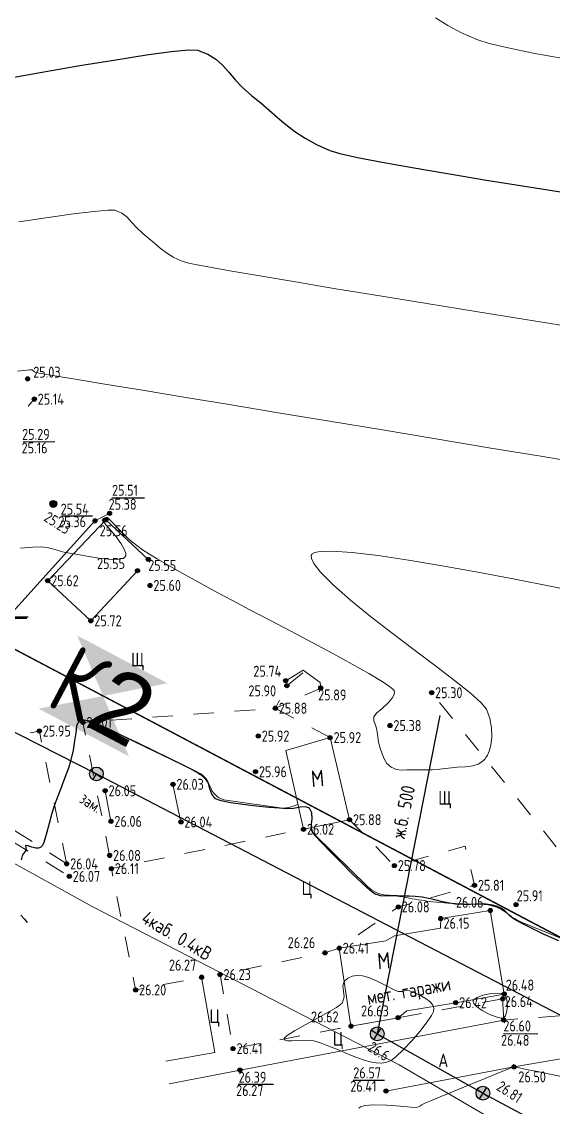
# Model space of a CAD drawing. Header units: metres. Extents: x -149473 to 83396, y -14167 to 104709.
# Drawn here: x -4705.49 to -4686.14, y 42575.93 to 42615.42 of the extents above; entities that cross this region are included whole.
import ezdxf

# ---------------------------------------------------------------- set-up
doc = ezdxf.new("R2010")
doc.units = ezdxf.units.M
doc.linetypes.add('g5_01_5x1_5', pattern=[1.5, 0.75, -0.75])
doc.linetypes.add('осеваяX2', pattern=[4, 2.5, -0.5, 0.5, -0.5])
for name, color, linetype, transparency in [('02_Сетка', 7, 'Continuous', 0.6), ('03_Здания и строения', 7, 'Continuous', 0.6), ('06_Инженерно-технические сооружения', 7, 'Continuous', 0.6), ('10_Границы покрытий и угодий', 7, 'Continuous', 0.6), ('14_Ограждения', 7, 'Continuous', 0.6), ('19_Горизонтали', 7, 'Continuous', 0.6), ('30_Канализация', 7, 'Continuous', 0.6), ('32_Теплосеть', 7, 'Continuous', 0.6), ('37_Кабель низкого напряжения', 7, 'Continuous', 0.6), ('44_Крышки колодцев', 7, 'Continuous', 0.6), ('45_Номера колодцев', 7, 'Continuous', 0.6), ('61_Отметки высоты поверхности', 7, 'Continuous', 0.6)]:
    doc.layers.add(name, color=color, linetype=linetype, transparency=transparency)
doc.layers.add('Viewport2ForCustomObjects_0', color=7, linetype='Continuous')
for name, color, linetype, lineweight in [('Сети_Горизонтали.Вспомогательные', 1, 'Continuous', 9), ('Сети_Горизонтали.Основные', 1, 'Continuous', 30), ('Сети_К2', 40, 'Continuous', 30), ('Сети_К2.Метки', 40, 'Continuous', 30), ('Сети_Трасса', 1, 'осеваяX2', 30)]:
    doc.layers.add(name, color=color, linetype=linetype, lineweight=lineweight)
doc.styles.add('CustomTextStyle134', font='GOST_0.TTF', dxfattribs={"height": 5})
doc.styles.add('CustomTextStyle135', font='arial.ttf', dxfattribs={"height": 5})
doc.styles.add('LIKE11', font='GOST_0.TTF')
doc.styles.add('LIKE14', font='GOST_0.TTF')
doc.styles.add('LIKE17', font='GOST_0.TTF')
doc.styles.add('LIKE32', font='GOST_0.TTF')
doc.styles.add('Line_GUGK', font='GOST_0.TTF')
doc.linetypes.add('g5_119_3', pattern='A,4,-1,[31,GUGK_2005.shx,S=0.1,R=0,X=0,Y=0],4,[31,GUGK_2005.shx,S=0.1,R=180,X=0,Y=0],-1', length=10)
doc.linetypes.add('g5_122_k', pattern='A,1,-1,1.5,-0.4,["К",Line_GUGK,S=1,R=0,X=0,Y=-0.5],-1.5,1.5,-1,4,-1,4,-1,3', length=20.9)
doc.linetypes.add('g5_122_kl', pattern='A,1,-1,1.5,-0.4,["Кл",Line_GUGK,S=1,R=0,X=0,Y=-0.5],-2.4,1.5,-1,4,-1,4,-1,3', length=21.8)
doc.linetypes.add('g5_122_t', pattern='A,1,-1,1.5,-0.4,["Т",Line_GUGK,S=1,R=0,X=0,Y=-0.5],-1.5,1.5,-1,4,-1,4,-1,3', length=20.9)
doc.linetypes.add('g5_474_1a', pattern='A,1,-0.25,[28,GUGK_2005.shx,S=1,R=0,X=0,Y=0],-0.25,1', length=2.5)

# ---------------------------------------------------------------- blocks, each defined once
blk = doc.blocks.new('g5_122_7')
h = blk.add_hatch(color=0)
edge = h.paths.add_edge_path()
edge.add_arc((0, 0), 0.25, 0, 360)
at = {"color": 0}
blk.add_circle((0, 0), 0.25, dxfattribs=at)
blk = doc.blocks.new('g5_117kb')
h = blk.add_hatch(color=255)
h.paths.add_polyline_path([(0.037, 0.037), (0.461, 0.037, 0.367426), (0.037, 0.461)])
h.paths.add_polyline_path([(-0.038, 0.461, 0.367426), (-0.461, 0.037), (-0.038, 0.037)])
h.paths.add_polyline_path([(-0.038, -0.038), (-0.461, -0.038, 0.367426), (-0.038, -0.461)])
h.paths.add_polyline_path([(0.037, -0.461, 0.367426), (0.461, -0.038), (0.037, -0.038)])
at = {"color": 0}
for points in [[(-0.5, 0), (0.5, 0)], [(0, 0.5), (0, -0.5)]]:
    blk.add_lwpolyline(points, dxfattribs=at)
blk.add_circle((0, 0), 0.5, dxfattribs=at)
blk = doc.blocks.new('g5_117t')
h = blk.add_hatch(color=255)
h.paths.add_polyline_path([(-0.038, -0.038), (-0.461, -0.038, 0.367426), (-0.038, -0.461)])
h.paths.add_polyline_path([(0.037, -0.461, 0.367426), (0.461, -0.038), (0.037, -0.038)])
h.paths.add_polyline_path([(0.461, 0.037, 0.921954), (-0.461, 0.037)])
at = {"color": 0}
for points in [[(-0.5, 0), (0.5, 0)], [(0, -0.5), (0, 0)]]:
    blk.add_lwpolyline(points, dxfattribs=at)
blk.add_circle((0, 0), 0.5, dxfattribs=at)
blk = doc.blocks.new('g5_012')
at = {"color": 92}
for points in [[(0, -1.5), (0, 1.5)], [(-1.5, 0), (1.5, 0)]]:
    blk.add_lwpolyline(points, dxfattribs=at)
blk = doc.blocks.new('g5_330')
blk.add_hatch(color=0).paths.add_polyline_path([(0.15, 0, 1), (-0.15, 0, 1)])
at = {"color": 0}
blk.add_circle((0, 0), 0.15, dxfattribs=at)
blk = doc.blocks.new('CustomObjectsInViewport2_0')
at = {"layer": 'Сети_Горизонтали.Вспомогательные', "color": 42, "flags": 128}
for points, elevation in [([(2723.282, 1599.943), (2724.193, 1599.383), (2725.19, 1598.852), (2726.29, 1598.358), (2727.197, 1598.07), (2728.589, 1597.739), (2730.403, 1597.37), (2732.578, 1596.971)], 23.5), ([(2692.967, 1585.09), (2695.092, 1585.406), (2696.936, 1585.664), (2698.416, 1585.85), (2699.448, 1585.95), (2699.948, 1585.948), (2700.468, 1585.73), (2700.844, 1585.432), (2701.163, 1585.072), (2701.515, 1584.671), (2701.987, 1584.246), (2702.428, 1583.886), (2702.839, 1583.527), (2703.257, 1583.173), (2703.716, 1582.831), (2704.25, 1582.504), (2704.895, 1582.199), (2705.439, 1582.063), (2706.6, 1581.836), (2708.308, 1581.529), (2710.495, 1581.151), (2713.093, 1580.714), (2716.033, 1580.226), (2719.247, 1579.699), (2722.666, 1579.142), (2726.222, 1578.566), (2729.847, 1577.98), (2733.471, 1577.395)], 24.5), ([(2734.548, 1567.435), (2730.949, 1568.035), (2727.182, 1568.662), (2723.318, 1569.304), (2719.426, 1569.95), (2715.574, 1570.587), (2711.833, 1571.206), (2708.272, 1571.795), (2704.959, 1572.342), (2701.965, 1572.836), (2699.358, 1573.266), (2697.209, 1573.621), (2695.586, 1573.889), (2694.559, 1574.059), (2694.197, 1574.12), (2694.112, 1574.175), (2694.043, 1574.229), (2693.99, 1574.278), (2693.935, 1574.319), (2693.738, 1574.315), (2693.315, 1574.287), (2692.866, 1574.222)], 25), ([(2734.35, 1558.019), (2731.752, 1558.553), (2729.07, 1559.088), (2726.385, 1559.602), (2723.778, 1560.075), (2721.329, 1560.486), (2719.118, 1560.815), (2717.227, 1561.04), (2715.736, 1561.142), (2714.886, 1561.12), (2714.474, 1561.037), (2714.318, 1560.947), (2714.277, 1560.891), (2714.25, 1560.806), (2714.262, 1560.604), (2714.434, 1560.226), (2714.917, 1559.598), (2715.867, 1558.649), (2717.114, 1557.562), (2718.571, 1556.385), (2720.145, 1555.165), (2721.747, 1553.951), (2723.286, 1552.789), (2724.673, 1551.729), (2725.816, 1550.818), (2726.626, 1550.103), (2727.011, 1549.633), (2727.245, 1548.958), (2727.374, 1548.279), (2727.401, 1547.621), (2727.329, 1547.01), (2727.202, 1546.573), (2727.068, 1546.284), (2726.96, 1546.112), (2726.901, 1546.034), (2726.826, 1545.947), (2726.667, 1545.8), (2726.405, 1545.64), (2726.018, 1545.513), (2725.476, 1545.445), (2724.878, 1545.415), (2724.23, 1545.353), (2723.605, 1545.273), (2723.056, 1545.23), (2722.565, 1545.214), (2722.112, 1545.217), (2721.679, 1545.229), (2721.201, 1545.218), (2720.807, 1545.199), (2720.448, 1545.241), (2720.073, 1545.415), (2719.755, 1545.697), (2719.557, 1546.019), (2719.418, 1546.389), (2719.275, 1546.812), (2719.151, 1547.238), (2719.088, 1547.618), (2719.052, 1547.954), (2719.008, 1548.25), (2718.905, 1548.556), (2718.81, 1548.798), (2718.808, 1549.079), (2719.004, 1549.336), (2719.401, 1549.687), (2719.849, 1550.097), (2720.142, 1550.444), (2720.273, 1550.702), (2720.3, 1550.87), (2720.292, 1550.952), (2720.276, 1550.99), (2720.192, 1551.089), (2719.941, 1551.291), (2719.399, 1551.654), (2718.437, 1552.23), (2717.223, 1552.916), (2715.826, 1553.678), (2714.314, 1554.485), (2712.757, 1555.306), (2711.224, 1556.108), (2709.783, 1556.861), (2708.504, 1557.532), (2707.455, 1558.09), (2706.705, 1558.503), (2705.863, 1558.98), (2705.071, 1559.423), (2704.332, 1559.835), (2703.649, 1560.22), (2703.025, 1560.579), (2702.463, 1560.917), (2701.967, 1561.235), (2701.54, 1561.537), (2701.027, 1561.96), (2700.549, 1562.411), (2700.125, 1562.844), (2699.777, 1563.214), (2699.566, 1563.432), (2699.454, 1563.536), (2699.405, 1563.57), (2699.388, 1563.576), (2699.344, 1563.579), (2699.255, 1563.566), (2699.133, 1563.511), (2699.037, 1563.39), (2699.173, 1563.194), (2699.532, 1562.78), (2699.989, 1562.239), (2700.42, 1561.66), (2700.663, 1561.23), (2700.745, 1560.956), (2700.737, 1560.808), (2700.711, 1560.747), (2700.669, 1560.694), (2700.541, 1560.611), (2700.25, 1560.539), (2699.718, 1560.525), (2698.907, 1560.603), (2698.045, 1560.739), (2697.251, 1560.883), (2696.644, 1560.987), (2696.15, 1561.083), (2695.762, 1561.199), (2695.409, 1561.313), (2695.022, 1561.407), (2694.53, 1561.459), (2693.99, 1561.436), (2693.072, 1561.348)], 25.5), ([(2732.459, 1522.921), (2731.606, 1523.09), (2730.709, 1523.271), (2729.899, 1523.437), (2729.307, 1523.563), (2729.066, 1523.621), (2728.999, 1523.725), (2728.958, 1523.803), (2728.949, 1523.74), (2728.947, 1523.672), (2728.901, 1523.595), (2728.636, 1523.486), (2727.939, 1523.199), (2726.95, 1522.793), (2725.809, 1522.324), (2724.656, 1521.85), (2723.63, 1521.428), (2722.872, 1521.114), (2722.52, 1520.966), (2722.306, 1520.849), (2722.14, 1520.747), (2721.919, 1520.666), (2721.518, 1520.678), (2720.729, 1520.748), (2719.752, 1520.824), (2718.786, 1520.852), (2718.156, 1520.803), (2717.832, 1520.707), (2717.711, 1520.609)], 26.5)]:
    blk.add_lwpolyline(points, dxfattribs=dict(at, elevation=elevation))
at = {"layer": 'Сети_Горизонтали.Вспомогательные', "color": 42, "elevation": 26.5, "flags": 128}
for points in [[(2716.525, 1528.305), (2716.489, 1528.258), (2716.367, 1528.146), (2716.075, 1527.941), (2715.529, 1527.616), (2714.693, 1527.158), (2713.814, 1526.687), (2713.027, 1526.248), (2712.557, 1525.952), (2712.344, 1525.777), (2712.283, 1525.689), (2712.281, 1525.654), (2712.297, 1525.614), (2712.357, 1525.555), (2712.51, 1525.508), (2712.81, 1525.502), (2713.3, 1525.54), (2713.86, 1525.564), (2714.43, 1525.506), (2714.915, 1525.363), (2715.536, 1525.131), (2716.233, 1524.847), (2716.944, 1524.551), (2717.607, 1524.281), (2718.161, 1524.075), (2718.546, 1523.972), (2718.978, 1523.911), (2719.338, 1523.889), (2719.679, 1523.937), (2720.055, 1524.088), (2720.405, 1524.353), (2720.928, 1524.848), (2721.539, 1525.49), (2722.153, 1526.197), (2722.687, 1526.884), (2722.998, 1527.365), (2723.136, 1527.657), (2723.172, 1527.81), (2723.172, 1527.871), (2723.156, 1527.949), (2723.091, 1528.101), (2722.925, 1528.316), (2722.612, 1528.574), (2722.15, 1528.842), (2721.713, 1529.038), (2721.409, 1529.146), (2721.122, 1529.167), (2720.873, 1529.112), (2720.573, 1529.11), (2720.223, 1529.251), (2719.675, 1529.53), (2719.043, 1529.852), (2718.441, 1530.124), (2717.983, 1530.249), (2717.575, 1530.255), (2717.218, 1530.206), (2716.911, 1530.075), (2716.648, 1529.837), (2716.538, 1529.502), (2716.585, 1529.117), (2716.633, 1528.708), (2716.525, 1528.305)], [(2728.278, 1528.87), (2728.229, 1528.903), (2728.091, 1528.949), (2727.811, 1528.978), (2727.348, 1528.949), (2726.742, 1528.824), (2726.331, 1528.671), (2726.119, 1528.535), (2726.042, 1528.438), (2726.026, 1528.388), (2726.028, 1528.335), (2726.085, 1528.216), (2726.28, 1528.014), (2726.686, 1527.729), (2727.305, 1527.407), (2727.779, 1527.229), (2728.065, 1527.169), (2728.201, 1527.174), (2728.249, 1527.192), (2728.297, 1527.229), (2728.38, 1527.341), (2728.471, 1527.585), (2728.523, 1527.994), (2728.472, 1528.511), (2728.278, 1528.87)]]:
    blk.add_lwpolyline(points, close=True, dxfattribs=at)
at = {"layer": 'Сети_Горизонтали.Основные', "color": 40, "flags": 128}
for points, elevation in [([(2691.392, 1595.405), (2694.509, 1595.955), (2697.409, 1596.454), (2700.015, 1596.885), (2702.25, 1597.231), (2704.037, 1597.473), (2705.3, 1597.594), (2705.962, 1597.577), (2706.72, 1597.291), (2707.311, 1596.92), (2707.797, 1596.478), (2708.239, 1595.978), (2708.7, 1595.433), (2709.243, 1594.857), (2709.93, 1594.263), (2710.582, 1593.738), (2711.193, 1593.212), (2711.79, 1592.689), (2712.404, 1592.174), (2713.062, 1591.672), (2713.794, 1591.185), (2714.628, 1590.719), (2715.593, 1590.279), (2716.33, 1590.062), (2717.621, 1589.778), (2719.401, 1589.434), (2721.604, 1589.039), (2724.162, 1588.602), (2727.01, 1588.131), (2730.083, 1587.635), (2733.313, 1587.121)], 24), ([(2732.263, 1532.774), (2731.211, 1533.253), (2730.223, 1533.733), (2729.443, 1534.13), (2729.015, 1534.363), (2728.723, 1534.577), (2728.51, 1534.789), (2728.308, 1534.988), (2728.045, 1535.166), (2727.769, 1535.294), (2727.538, 1535.368), (2727.296, 1535.413), (2726.989, 1535.455), (2726.668, 1535.471), (2726.278, 1535.457), (2725.825, 1535.436), (2725.313, 1535.43), (2724.747, 1535.464), (2724.192, 1535.543), (2723.695, 1535.65), (2723.232, 1535.766), (2722.781, 1535.873), (2722.317, 1535.953), (2721.799, 1536.006), (2721.381, 1536.026), (2720.98, 1536.035), (2720.509, 1536.057), (2720.045, 1536.058), (2719.672, 1536.034), (2719.317, 1536.052), (2718.91, 1536.181), (2718.543, 1536.446), (2717.954, 1536.972), (2717.226, 1537.67), (2716.439, 1538.452), (2715.678, 1539.228), (2715.023, 1539.909), (2714.556, 1540.405), (2714.361, 1540.627), (2714.29, 1540.813), (2714.26, 1541.019), (2714.275, 1541.27), (2714.311, 1541.675), (2714.289, 1542.104), (2714.127, 1542.428), (2713.822, 1542.546), (2713.432, 1542.509), (2712.966, 1542.423), (2712.434, 1542.393), (2711.939, 1542.429), (2711.171, 1542.494), (2710.245, 1542.586), (2709.278, 1542.699), (2708.385, 1542.829), (2707.681, 1542.973), (2707.281, 1543.125), (2707.011, 1543.455), (2706.872, 1543.85), (2706.775, 1544.238), (2706.63, 1544.544), (2706.39, 1544.785), (2706.151, 1544.937), (2705.841, 1545.109), (2705.508, 1545.282), (2704.822, 1545.622), (2703.884, 1546.08), (2702.794, 1546.608), (2701.654, 1547.157), (2700.563, 1547.679), (2699.624, 1548.126), (2698.935, 1548.449), (2698.598, 1548.599), (2698.2, 1548.727), (2697.86, 1548.814), (2697.711, 1548.847), (2697.641, 1548.856), (2697.556, 1548.824), (2697.385, 1548.736), (2697.23, 1548.596), (2697.168, 1548.369), (2697.104, 1547.928), (2697.023, 1547.336), (2696.912, 1546.659), (2696.755, 1545.962), (2696.592, 1545.415), (2696.412, 1544.901), (2696.218, 1544.396), (2696.011, 1543.872), (2695.792, 1543.305), (2695.563, 1542.669), (2695.349, 1541.984), (2695.168, 1541.313), (2695.01, 1540.699), (2694.863, 1540.18), (2694.747, 1539.861), (2694.658, 1539.691), (2694.596, 1539.616), (2694.564, 1539.591), (2694.513, 1539.564), (2694.395, 1539.534), (2694.193, 1539.536), (2693.909, 1539.595), (2693.606, 1539.689), (2693.455, 1539.714), (2693.46, 1539.584), (2693.488, 1539.41), (2693.42, 1539.291), (2693.307, 1539.148), (2693.203, 1538.96), (2693.124, 1538.67)], 26), ([(2693.094, 1534.652), (2693.361, 1534.361), (2693.566, 1534.121)], 26)]:
    blk.add_lwpolyline(points, dxfattribs=dict(at, elevation=elevation))
at = {"layer": 'Сети_К2'}
blk.add_line((2737.345, 1530.417), (2660.841, 1570.782), dxfattribs=at)
at = {"layer": 'Сети_К2.Метки', "color": 7, "linetype": 'Continuous', "true_color": 0xffffff}
blk.add_solid([(2697.209, 1554.997, 20.989), (2703.787, 1551.527, 20.989), (2700.977, 1546.202, 20.989), (2694.399, 1549.672, 20.989)], dxfattribs=at)
at = {"layer": 'Сети_Трасса', "ltscale": 5, "flags": 128}
blk.add_lwpolyline([(3045.266, 1304.235), (3024.481, 1321.008), (2949.954, 1381.6), (2816.617, 1488.592), (2738.008, 1530.067), (2660.178, 1571.132), (2652.262, 1575.729), (2565.789, 1625.953)], dxfattribs=at)
at = {"layer": 'Сети_К2.Метки', "linetype": 'Continuous'}
for s, style, p in [('К', 'CustomTextStyle134', (2694.787, 1550.033, 20.989)), ('2', 'CustomTextStyle135', (2697.63, 1548.533, 20.989))]:
    blk.add_text(s, height=5, rotation=332.1832, dxfattribs=dict(at, style=style)).set_placement(p)

msp = doc.modelspace()

# ---------------------------------------------------------------- linework, layer by layer
at = {"layer": '03_Здания и строения', "color": 7, "linetype": 'Continuous', "lineweight": 20, "flags": 128}
for points in [[(-4695.229, 42586.041), (-4695.869, 42588.91), (-4694.262, 42589.378), (-4693.555, 42586.391), (-4695.229, 42586.041)], [(-4687.924, 42580.051), (-4688.43, 42583.088), (-4690.235, 42582.795), (-4690.246, 42582.451), (-4691.916, 42582.17), (-4692.231, 42581.991), (-4693.928, 42581.719), (-4693.502, 42578.881), (-4691.786, 42579.189), (-4691.474, 42579.434), (-4689.69, 42579.735), (-4687.924, 42580.051)]]:
    msp.add_lwpolyline(points, dxfattribs=at)
at = {"layer": '06_Инженерно-технические сооружения', "color": 7, "linetype": 'Continuous', "lineweight": 20, "flags": 128}
for points in [[(-4695.877, 42591.446), (-4695.248, 42591.828), (-4694.619, 42591.38), (-4694.602, 42591.181)], [(-4702.449, 42587.445), (-4702.239, 42586.33)], [(-4699.98, 42587.678), (-4699.689, 42586.306)], [(-4698.94, 42580.661), (-4698.458, 42577.927), (-4700.241, 42577.613)]]:
    msp.add_lwpolyline(points, dxfattribs=at)
at = {"layer": '10_Границы покрытий и угодий', "color": 7, "linetype": 'g5_01_5x1_5', "lineweight": 20, "flags": 128}
for points in [[(-4712.33, 42593.678), (-4710.776, 42595.322), (-4705.028, 42601.689)], [(-4695.837, 42591.264), (-4695.234, 42591.743), (-4694.602, 42591.181), (-4696.255, 42590.446), (-4695.837, 42591.264)], [(-4680.365, 42580.507), (-4685.634, 42584.922), (-4690.566, 42591.011)], [(-4694.262, 42589.378), (-4696.255, 42590.446), (-4703.257, 42589.93), (-4702.288, 42585.091)], [(-4703.848, 42584.786), (-4709.904, 42588.658), (-4704.844, 42589.616), (-4703.848, 42584.786)], [(-4712.526, 42588.125), (-4710.584, 42588.529), (-4703.752, 42584.329)], [(-4687.982, 42579.874), (-4691.786, 42579.189), (-4693.502, 42578.881), (-4697.793, 42578.065), (-4698.267, 42580.759), (-4694.448, 42581.547), (-4693.928, 42581.719), (-4691.778, 42583.219), (-4689.007, 42584.004), (-4689.35, 42585.424), (-4691.921, 42584.722), (-4693.555, 42586.391), (-4695.229, 42586.041), (-4702.222, 42584.613), (-4701.341, 42580.2), (-4698.94, 42580.661)], [(-4666.258, 42569.882), (-4669.255, 42572.068), (-4677.11, 42578.897), (-4678.46, 42579.932), (-4678.782, 42579.599), (-4680.365, 42580.507), (-4681.543, 42579.59), (-4687.942, 42579.103)]]:
    msp.add_lwpolyline(points, dxfattribs=at)
at = {"layer": '10_Границы покрытий и угодий', "color": 7, "linetype": 'Continuous', "lineweight": 20, "flags": 128}
for points in [[(-4721.126, 42592.582), (-4721.536, 42594.825), (-4720.897, 42596.094), (-4720.052, 42596.679), (-4719.483, 42596.583), (-4718.361, 42595.564), (-4714.317, 42591.061), (-4713.553, 42590.347), (-4712.237, 42589.674), (-4710.716, 42589.7), (-4709.257, 42590.21), (-4706.493, 42593.21), (-4702.821, 42597.262), (-4702.288, 42597.534)], [(-4700.114, 42576.786), (-4697.541, 42577.283), (-4687.942, 42579.103), (-4687.982, 42579.874)], [(-4692.228, 42576.522), (-4687.571, 42577.399), (-4685.582, 42577.743), (-4684.871, 42577.684), (-4684.411, 42577.305), (-4684.143, 42576.85), (-4683.501, 42573.87)]]:
    msp.add_lwpolyline(points, dxfattribs=at)
at = {"layer": '14_Ограждения', "color": 7, "linetype": 'g5_474_1a', "lineweight": 20, "flags": 128}
msp.add_lwpolyline([(-4700.879, 42595.859), (-4702.423, 42597.3), (-4704.54, 42595.084), (-4702.97, 42593.626), (-4701.273, 42595.447)], dxfattribs=at)
at = {"layer": '19_Горизонтали', "color": 32, "linetype": 'Continuous', "lineweight": 20, "elevation": 13, "flags": 128}
for points in [[(-4695.432, 42586.949), (-4695.643, 42586.869, -0.12668), (-4696.077, 42586.821), (-4698.044, 42587.1, -0.25528), (-4698.593, 42587.51), (-4698.654, 42587.643, 0.130481), (-4698.953, 42588.006), (-4698.953, 42588.006, 0.04324), (-4699.369, 42588.252), (-4702.712, 42589.863, -0.017189), (-4702.829, 42589.925), (-4702.854, 42589.939, 0.031592), (-4702.921, 42589.971), (-4702.921, 42589.971, 0.069056), (-4702.992, 42589.99), (-4703.142, 42590.007)], [(-4694.941, 42586.102), (-4694.916, 42586.004, 0.137216), (-4694.818, 42585.835), (-4692.902, 42583.963, 0.175887), (-4692.216, 42583.652), (-4692.216, 42583.652, -0.028878), (-4691.423, 42583.544), (-4691.385, 42583.537, 0.022828), (-4690.517, 42583.408), (-4690.255, 42583.381, 0.0244), (-4689.137, 42583.322), (-4688.85, 42583.321, -0.065836), (-4688.312, 42583.247), (-4688.312, 42583.247, -0.106497), (-4687.838, 42583.001), (-4687.806, 42582.974, 0.075867), (-4687.272, 42582.654), (-4685.721, 42582.02, 0.090769)]]:
    msp.add_lwpolyline(points, format="xyb", dxfattribs=at)
at = {"layer": '30_Канализация', "color": 42, "linetype": 'g5_122_kl', "lineweight": 30, "flags": 128}
msp.add_lwpolyline([(-4765.468, 42700.816), (-4769.176, 42628.569), (-4721.982, 42601.158), (-4643.763, 42559.888), (-4577.094, 42506.392), (-4539.83, 42476.096), (-4529.438, 42467.71), (-4503.813, 42475.716), (-4460.379, 42527.88), (-4434.118, 42524.323), (-4423.121, 42522.263), (-4413.186, 42519.778)], dxfattribs=at)
at = {"layer": '30_Канализация', "color": 12, "linetype": 'g5_122_k', "lineweight": 30, "flags": 128}
msp.add_lwpolyline([(-4690.266, 42590.181), (-4692.546, 42578.603), (-4688.699, 42576.444), (-4668.015, 42565.391), (-4654.356, 42556.125), (-4647.512, 42551.164)], dxfattribs=at)
at = {"layer": '32_Теплосеть', "color": 5, "linetype": 'g5_122_t', "lineweight": 30, "flags": 128}
msp.add_lwpolyline([(-4760.267, 42621.425), (-4759.682, 42619.667), (-4750.15, 42614.054), (-4731.332, 42603.375), (-4712.55, 42593.027), (-4702.768, 42588.054), (-4680.739, 42576.618), (-4667.084, 42569.58), (-4659.119, 42565.181), (-4653.312, 42562.592), (-4652.022, 42564.37)], dxfattribs=at)
at = {"layer": '37_Кабель низкого напряжения', "color": 1, "linetype": 'g5_119_3', "lineweight": 20, "flags": 128}
msp.add_lwpolyline([(-4679.348, 42568.828), (-4681.328, 42571.39), (-4691.743, 42577.473), (-4702.925, 42583.233), (-4709.602, 42586.921)], dxfattribs=at)
at = {"layer": '61_Отметки высоты поверхности', "flags": 128}
for points in [[(-4705.434, 42600.137), (-4704.279, 42600.145)], [(-4702.208, 42598.1), (-4701.02, 42598.1)], [(-4704.044, 42597.441), (-4702.911, 42597.449)], [(-4706.41, 42593.769), (-4705.251, 42593.772)], [(-4687.953, 42578.609), (-4686.699, 42578.601)], [(-4697.607, 42576.767), (-4696.318, 42576.767)], [(-4693.417, 42576.914), (-4692.281, 42576.922)]]:
    msp.add_lwpolyline(points, dxfattribs=at)

# ---------------------------------------------------------------- block references
at = {"layer": '02_Сетка', "color": 92, "linetype": 'Continuous', "lineweight": 15, "ltscale": 0.5, "xscale": 0.5, "yscale": 0.5, "zscale": 0.5}
msp.add_blockref('g5_012', (-4706.056, 42593.725), dxfattribs=at)
at = {"layer": '44_Крышки колодцев', "color": 7, "linetype": 'Continuous', "lineweight": 20, "xscale": 0.4999999999999999, "yscale": 0.4999999999999999, "zscale": 0.4999999999999999, "rotation": 327.2608096277772}
for name, p in [('g5_122_7', (-4704.336, 42597.876, 12.614)), ('g5_117t', (-4702.768, 42588.054)), ('g5_117kb', (-4692.546, 42578.603, 13.303)), ('g5_117kb', (-4688.699, 42576.444, 13.406))]:
    msp.add_blockref(name, p, dxfattribs=at)
at = {"layer": '61_Отметки высоты поверхности', "color": 7, "linetype": 'Continuous', "lineweight": 20, "xscale": 0.5, "yscale": 0.5, "zscale": 0.5}
for p in [(-4705.272, 42602.426, 12.514), (-4705.028, 42601.689, 12.569), (-4702.821, 42597.262, 12.682), (-4702.423, 42597.3, 12.783), (-4702.288, 42597.534, 12.688), (-4700.879, 42595.859, 12.777), (-4701.273, 42595.447, 12.777), (-4704.54, 42595.084, 12.807), (-4700.82, 42594.911, 12.801), (-4702.97, 42593.626, 12.861), (-4695.877, 42591.446, 12.87), (-4695.837, 42591.264, 12.951), (-4694.602, 42591.181, 12.947), (-4690.566, 42591.011, 12.65), (-4696.255, 42590.446, 12.938), (-4703.257, 42589.93, 13.004), (-4692.082, 42589.815, 12.691), (-4704.844, 42589.616, 12.976), (-4696.874, 42589.434, 12.957), (-4694.262, 42589.378, 12.958), (-4696.978, 42588.135, 12.977), (-4702.449, 42587.445, 13.027), (-4699.98, 42587.678, 13.015), (-4702.239, 42586.33, 13.03), (-4699.689, 42586.306, 13.02), (-4693.555, 42586.391, 12.94), (-4695.229, 42586.041, 13.012), (-4702.288, 42585.091, 13.04), (-4703.848, 42584.786, 13.02), (-4702.222, 42584.613, 13.055), (-4691.921, 42584.722, 12.89), (-4703.752, 42584.329, 13.037), (-4689.007, 42584.004, 12.905), (-4691.778, 42583.219, 13.04), (-4688.43, 42583.088, 13.032), (-4687.493, 42583.302, 12.954), (-4690.235, 42582.795, 13.073), (-4694.448, 42581.547, 13.129), (-4693.928, 42581.719, 13.207), (-4698.94, 42580.661, 13.136), (-4698.267, 42580.759, 13.116), (-4701.341, 42580.2, 13.098), (-4687.982, 42579.874, 13.318), (-4687.924, 42580.051, 13.239), (-4689.69, 42579.735, 13.21), (-4691.786, 42579.189, 13.316), (-4687.942, 42579.103, 13.242), (-4693.502, 42578.881, 13.308), (-4697.793, 42578.065, 13.206), (-4697.541, 42577.283, 13.135), (-4687.571, 42577.399, 13.251), (-4692.228, 42576.522, 13.203)]:
    msp.add_blockref('g5_330', p, dxfattribs=at)
at = {"layer": 'Viewport2ForCustomObjects_0', "xscale": 0.5, "yscale": 0.5, "zscale": 0.5}
msp.add_blockref('CustomObjectsInViewport2_0', (-6052.071, 41815.592), dxfattribs=at)

# ---------------------------------------------------------------- texts
at = {"layer": '03_Здания и строения', "color": 7, "linetype": 'Continuous', "lineweight": 15}
for s, height, rotation, style, p in [('М', 0.6, 5, 'LIKE14', (-4694.929, 42587.572)), ('М', 0.6, 5, 'LIKE14', (-4692.516, 42580.943)), ('мет. гаражи', 0.5, 10, 'LIKE11', (-4692.873, 42579.654))]:
    msp.add_text(s, height=height, rotation=rotation, dxfattribs=dict(at, style=style)).set_placement(p)
at = {"layer": '10_Границы покрытий и угодий', "color": 7, "linetype": 'Continuous', "lineweight": 15, "style": 'LIKE11'}
for s, p in [('Щ', (-4701.508, 42591.964)), ('Щ', (-4690.324, 42586.938)), ('Ц', (-4695.296, 42583.654)), ('Ц', (-4698.652, 42578.997)), ('Ц', (-4694.162, 42578.176)), ('А', (-4690.322, 42577.388))]:
    msp.add_text(s, height=0.5, dxfattribs=at).set_placement(p)
at = {"layer": '30_Канализация', "color": 12, "linetype": 'Continuous', "lineweight": 15, "style": 'LIKE32'}
msp.add_text('ж.б. 500', height=0.5, rotation=78.6408, dxfattribs=at).set_placement((-4691.542, 42585.676))
at = {"layer": '37_Кабель низкого напряжения', "color": 1, "linetype": 'Continuous', "lineweight": 20, "style": 'LIKE32'}
msp.add_text('4каб. 0.4кВ', height=0.5, rotation=329.3717, dxfattribs=at).set_placement((-4701.173, 42582.674))
at = {"layer": '45_Номера колодцев', "color": 7, "linetype": 'Continuous', "lineweight": 15, "ltscale": 0.5, "style": 'LIKE17'}
for s, p in [('25.23', (-4704.714, 42597.287)), ('зам.', (-4703.417, 42587.044)), ('26.6', (-4692.925, 42578.014)), ('26.81', (-4688.238, 42576.583))]:
    msp.add_text(s, height=0.4, rotation=327.2608, dxfattribs=at).set_placement(p)
at = {"layer": '61_Отметки высоты поверхности', "color": 7, "linetype": 'Continuous', "lineweight": 15, "ltscale": 0.5, "style": 'LIKE17'}
for s, p in [('25.03', (-4705.068, 42602.469)), ('25.14', (-4704.903, 42601.489)), ('25.29', (-4705.472, 42600.206)), ('25.16', (-4705.491, 42599.713)), ('25.51', (-4702.199, 42598.172)), ('25.38', (-4702.325, 42597.665)), ('25.54', (-4704.069, 42597.486)), ('25.36', (-4704.155, 42597.03)), ('25.56', (-4702.65, 42596.702)), ('25.55', (-4702.744, 42595.514)), ('25.55', (-4700.882, 42595.441)), ('25.62', (-4704.415, 42594.884)), ('25.60', (-4700.695, 42594.711)), ('25.72', (-4702.845, 42593.426)), ('25.74', (-4697.057, 42591.59)), ('25.90', (-4697.234, 42590.876)), ('25.89', (-4694.698, 42590.727)), ('25.30', (-4690.441, 42590.811)), ('25.88', (-4696.13, 42590.246)), ('26.01', (-4703.132, 42589.73)), ('25.95', (-4704.719, 42589.416)), ('25.38', (-4691.957, 42589.615)), ('25.92', (-4696.749, 42589.234)), ('25.92', (-4694.137, 42589.178)), ('25.96', (-4696.853, 42587.935)), ('26.03', (-4699.855, 42587.478)), ('26.05', (-4702.324, 42587.245)), ('25.88', (-4693.43, 42586.191)), ('26.06', (-4702.114, 42586.13)), ('26.04', (-4699.564, 42586.106)), ('26.02', (-4695.104, 42585.841)), ('26.08', (-4702.163, 42584.891)), ('26.04', (-4703.723, 42584.586)), ('26.11', (-4702.097, 42584.413)), ('25.78', (-4691.796, 42584.522)), ('26.07', (-4703.627, 42584.129)), ('25.81', (-4688.882, 42583.804)), ('25.91', (-4687.47, 42583.423)), ('26.08', (-4691.653, 42583.019)), ('26.06', (-4689.682, 42583.187)), ('26.15', (-4690.135, 42582.426)), ('26.26', (-4695.802, 42581.718)), ('26.41', (-4693.803, 42581.519)), ('26.27', (-4700.127, 42580.902)), ('26.23', (-4698.142, 42580.559)), ('26.20', (-4701.216, 42580)), ('26.48', (-4687.868, 42580.175)), ('26.42', (-4689.565, 42579.535)), ('26.64', (-4687.908, 42579.576)), ('26.63', (-4693.134, 42579.235)), ('26.62', (-4694.956, 42579.017)), ('26.60', (-4687.955, 42578.688)), ('26.48', (-4688.04, 42578.167)), ('26.41', (-4697.668, 42577.865)), ('26.39', (-4697.593, 42576.822)), ('26.57', (-4693.418, 42576.985)), ('26.50', (-4687.411, 42576.836)), ('26.27', (-4697.683, 42576.34)), ('26.41', (-4693.527, 42576.496))]:
    msp.add_text(s, height=0.4, dxfattribs=at).set_placement(p)

doc.saveas('drawing.dxf')
